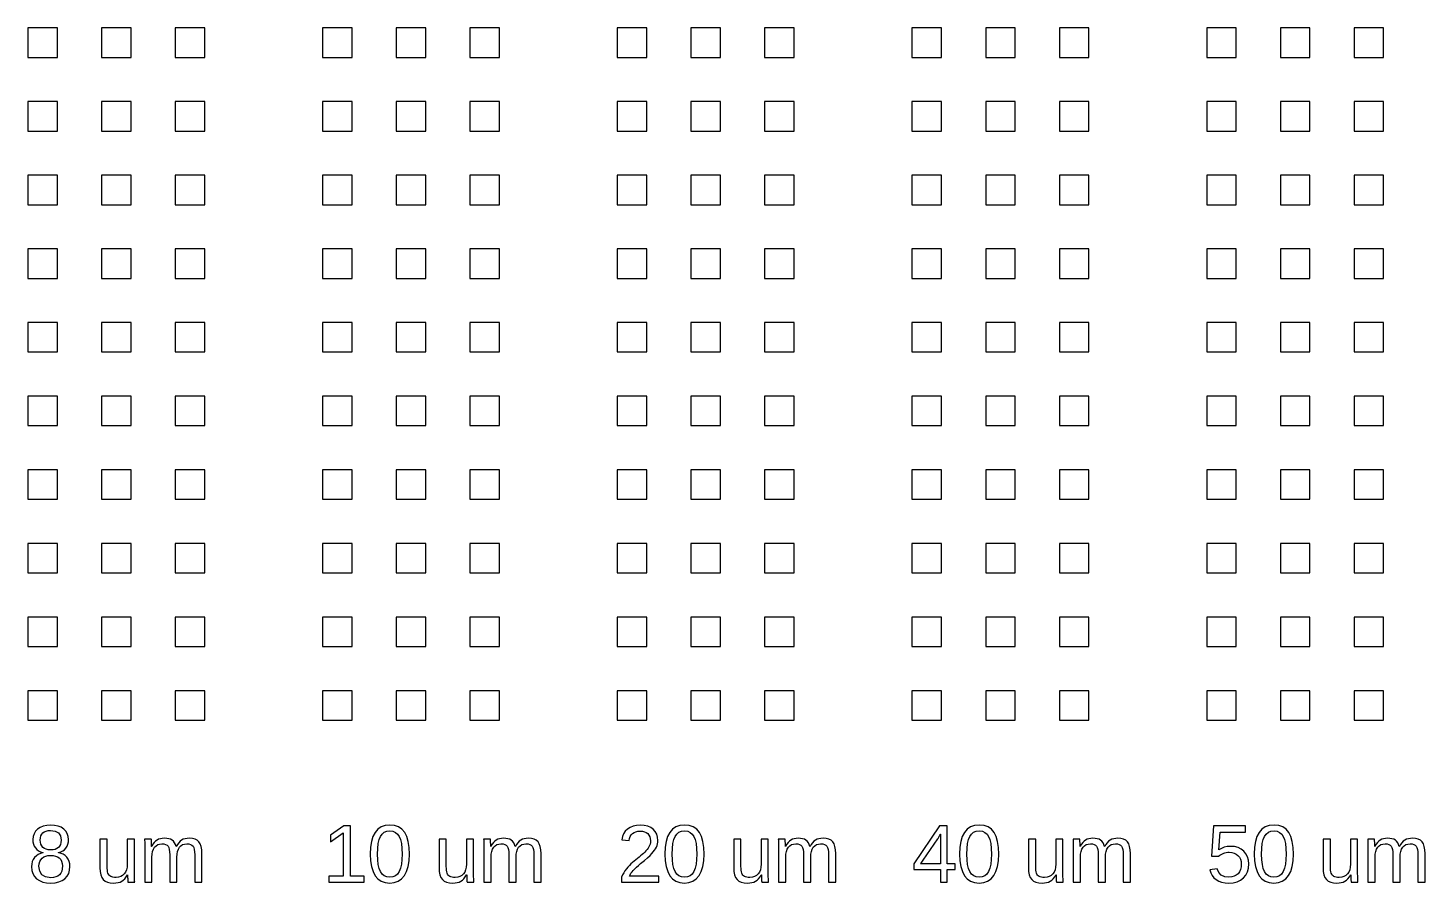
# Model space of a CAD drawing. Extents: x -5117 to 5117, y -2981 to 8396.
# Drawn here: x 2475 to 4732, y -126 to 1256 of the extents above; entities that cross this region are included whole.
import ezdxf

# ---------------------------------------------------------------- set-up
doc = ezdxf.new("R2010")
doc.units = 0
doc.layers.get('0').update_dxf_attribs({"linetype": 'CONTINUOUS'})

msp = doc.modelspace()

# ---------------------------------------------------------------- linework, layer by layer
at = {"color": 7}
for points in [[(2522.951534, 1256.021273), (2475.348675, 1256.021273), (2475.348675, 1208.418414), (2522.951534, 1208.418414)], [(2641.958682, 1256.021273), (2594.355823, 1256.021273), (2594.355823, 1208.418414), (2641.958682, 1208.418414)], [(2760.96583, 1256.021273), (2713.362971, 1256.021273), (2713.362971, 1208.418414), (2760.96583, 1208.418414)], [(2998.980126, 1256.021273), (2951.377266, 1256.021273), (2951.377266, 1208.418414), (2998.980126, 1208.418414)], [(3117.987273, 1256.021273), (3070.384414, 1256.021273), (3070.384414, 1208.418414), (3117.987273, 1208.418414)], [(3236.994421, 1256.021273), (3189.391562, 1256.021273), (3189.391562, 1208.418414), (3236.994421, 1208.418414)], [(3475.008717, 1256.021273), (3427.405858, 1256.021273), (3427.405858, 1208.418414), (3475.008717, 1208.418414)], [(3594.015865, 1256.021273), (3546.413006, 1256.021273), (3546.413006, 1208.418414), (3594.015865, 1208.418414)], [(3713.023013, 1256.021273), (3665.420153, 1256.021273), (3665.420153, 1208.418414), (3713.023013, 1208.418414)], [(3951.037308, 1256.021273), (3903.434449, 1256.021273), (3903.434449, 1208.418414), (3951.037308, 1208.418414)], [(4070.044456, 1256.021273), (4022.441597, 1256.021273), (4022.441597, 1208.418414), (4070.044456, 1208.418414)], [(4189.051604, 1256.021273), (4141.448745, 1256.021273), (4141.448745, 1208.418414), (4189.051604, 1208.418414)], [(4427.0659, 1256.021273), (4379.46304, 1256.021273), (4379.46304, 1208.418414), (4427.0659, 1208.418414)], [(4546.073047, 1256.021273), (4498.470188, 1256.021273), (4498.470188, 1208.418414), (4546.073047, 1208.418414)], [(4665.080195, 1256.021273), (4617.477336, 1256.021273), (4617.477336, 1208.418414), (4665.080195, 1208.418414)], [(2522.951534, 1137.014125), (2475.348675, 1137.014125), (2475.348675, 1089.411266), (2522.951534, 1089.411266)], [(2641.958682, 1137.014125), (2594.355823, 1137.014125), (2594.355823, 1089.411266), (2641.958682, 1089.411266)], [(2760.96583, 1137.014125), (2713.362971, 1137.014125), (2713.362971, 1089.411266), (2760.96583, 1089.411266)], [(2998.980126, 1137.014125), (2951.377266, 1137.014125), (2951.377266, 1089.411266), (2998.980126, 1089.411266)], [(3117.987273, 1137.014125), (3070.384414, 1137.014125), (3070.384414, 1089.411266), (3117.987273, 1089.411266)], [(3236.994421, 1137.014125), (3189.391562, 1137.014125), (3189.391562, 1089.411266), (3236.994421, 1089.411266)], [(3475.008717, 1137.014125), (3427.405858, 1137.014125), (3427.405858, 1089.411266), (3475.008717, 1089.411266)], [(3594.015865, 1137.014125), (3546.413006, 1137.014125), (3546.413006, 1089.411266), (3594.015865, 1089.411266)], [(3713.023013, 1137.014125), (3665.420153, 1137.014125), (3665.420153, 1089.411266), (3713.023013, 1089.411266)], [(3951.037308, 1137.014125), (3903.434449, 1137.014125), (3903.434449, 1089.411266), (3951.037308, 1089.411266)], [(4070.044456, 1137.014125), (4022.441597, 1137.014125), (4022.441597, 1089.411266), (4070.044456, 1089.411266)], [(4189.051604, 1137.014125), (4141.448745, 1137.014125), (4141.448745, 1089.411266), (4189.051604, 1089.411266)], [(4427.0659, 1137.014125), (4379.46304, 1137.014125), (4379.46304, 1089.411266), (4427.0659, 1089.411266)], [(4546.073047, 1137.014125), (4498.470188, 1137.014125), (4498.470188, 1089.411266), (4546.073047, 1089.411266)], [(4665.080195, 1137.014125), (4617.477336, 1137.014125), (4617.477336, 1089.411266), (4665.080195, 1089.411266)], [(2522.951534, 1018.006977), (2475.348675, 1018.006977), (2475.348675, 970.404118), (2522.951534, 970.404118)], [(2641.958682, 1018.006977), (2594.355823, 1018.006977), (2594.355823, 970.404118), (2641.958682, 970.404118)], [(2760.96583, 1018.006977), (2713.362971, 1018.006977), (2713.362971, 970.404118), (2760.96583, 970.404118)], [(2998.980126, 1018.006977), (2951.377266, 1018.006977), (2951.377266, 970.404118), (2998.980126, 970.404118)], [(3117.987273, 1018.006977), (3070.384414, 1018.006977), (3070.384414, 970.404118), (3117.987273, 970.404118)], [(3236.994421, 1018.006977), (3189.391562, 1018.006977), (3189.391562, 970.404118), (3236.994421, 970.404118)], [(3475.008717, 1018.006977), (3427.405858, 1018.006977), (3427.405858, 970.404118), (3475.008717, 970.404118)], [(3594.015865, 1018.006977), (3546.413006, 1018.006977), (3546.413006, 970.404118), (3594.015865, 970.404118)], [(3713.023013, 1018.006977), (3665.420153, 1018.006977), (3665.420153, 970.404118), (3713.023013, 970.404118)], [(3951.037308, 1018.006977), (3903.434449, 1018.006977), (3903.434449, 970.404118), (3951.037308, 970.404118)], [(4070.044456, 1018.006977), (4022.441597, 1018.006977), (4022.441597, 970.404118), (4070.044456, 970.404118)], [(4189.051604, 1018.006977), (4141.448745, 1018.006977), (4141.448745, 970.404118), (4189.051604, 970.404118)], [(4427.0659, 1018.006977), (4379.46304, 1018.006977), (4379.46304, 970.404118), (4427.0659, 970.404118)], [(4546.073047, 1018.006977), (4498.470188, 1018.006977), (4498.470188, 970.404118), (4546.073047, 970.404118)], [(4665.080195, 1018.006977), (4617.477336, 1018.006977), (4617.477336, 970.404118), (4665.080195, 970.404118)], [(2522.951534, 898.999829), (2475.348675, 898.999829), (2475.348675, 851.39697), (2522.951534, 851.39697)], [(2641.958682, 898.999829), (2594.355823, 898.999829), (2594.355823, 851.39697), (2641.958682, 851.39697)], [(2760.96583, 898.999829), (2713.362971, 898.999829), (2713.362971, 851.39697), (2760.96583, 851.39697)], [(2998.980126, 898.999829), (2951.377266, 898.999829), (2951.377266, 851.39697), (2998.980126, 851.39697)], [(3117.987273, 898.999829), (3070.384414, 898.999829), (3070.384414, 851.39697), (3117.987273, 851.39697)], [(3236.994421, 898.999829), (3189.391562, 898.999829), (3189.391562, 851.39697), (3236.994421, 851.39697)], [(3475.008717, 898.999829), (3427.405858, 898.999829), (3427.405858, 851.39697), (3475.008717, 851.39697)], [(3594.015865, 898.999829), (3546.413006, 898.999829), (3546.413006, 851.39697), (3594.015865, 851.39697)], [(3713.023013, 898.999829), (3665.420153, 898.999829), (3665.420153, 851.39697), (3713.023013, 851.39697)], [(3951.037308, 898.999829), (3903.434449, 898.999829), (3903.434449, 851.39697), (3951.037308, 851.39697)], [(4070.044456, 898.999829), (4022.441597, 898.999829), (4022.441597, 851.39697), (4070.044456, 851.39697)], [(4189.051604, 898.999829), (4141.448745, 898.999829), (4141.448745, 851.39697), (4189.051604, 851.39697)], [(4427.0659, 898.999829), (4379.46304, 898.999829), (4379.46304, 851.39697), (4427.0659, 851.39697)], [(4546.073047, 898.999829), (4498.470188, 898.999829), (4498.470188, 851.39697), (4546.073047, 851.39697)], [(4665.080195, 898.999829), (4617.477336, 898.999829), (4617.477336, 851.39697), (4665.080195, 851.39697)], [(2522.951534, 779.992681), (2475.348675, 779.992681), (2475.348675, 732.389822), (2522.951534, 732.389822)], [(2641.958682, 779.992681), (2594.355823, 779.992681), (2594.355823, 732.389822), (2641.958682, 732.389822)], [(2760.96583, 779.992681), (2713.362971, 779.992681), (2713.362971, 732.389822), (2760.96583, 732.389822)], [(2998.980126, 779.992681), (2951.377266, 779.992681), (2951.377266, 732.389822), (2998.980126, 732.389822)], [(3117.987273, 779.992681), (3070.384414, 779.992681), (3070.384414, 732.389822), (3117.987273, 732.389822)], [(3236.994421, 779.992681), (3189.391562, 779.992681), (3189.391562, 732.389822), (3236.994421, 732.389822)], [(3475.008717, 779.992681), (3427.405858, 779.992681), (3427.405858, 732.389822), (3475.008717, 732.389822)], [(3594.015865, 779.992681), (3546.413006, 779.992681), (3546.413006, 732.389822), (3594.015865, 732.389822)], [(3713.023013, 779.992681), (3665.420153, 779.992681), (3665.420153, 732.389822), (3713.023013, 732.389822)], [(3951.037308, 779.992681), (3903.434449, 779.992681), (3903.434449, 732.389822), (3951.037308, 732.389822)], [(4070.044456, 779.992681), (4022.441597, 779.992681), (4022.441597, 732.389822), (4070.044456, 732.389822)], [(4189.051604, 779.992681), (4141.448745, 779.992681), (4141.448745, 732.389822), (4189.051604, 732.389822)], [(4427.0659, 779.992681), (4379.46304, 779.992681), (4379.46304, 732.389822), (4427.0659, 732.389822)], [(4546.073047, 779.992681), (4498.470188, 779.992681), (4498.470188, 732.389822), (4546.073047, 732.389822)], [(4665.080195, 779.992681), (4617.477336, 779.992681), (4617.477336, 732.389822), (4665.080195, 732.389822)], [(2522.951534, 660.985534), (2475.348675, 660.985534), (2475.348675, 613.382674), (2522.951534, 613.382674)], [(2641.958682, 660.985534), (2594.355823, 660.985534), (2594.355823, 613.382674), (2641.958682, 613.382674)], [(2760.96583, 660.985534), (2713.362971, 660.985534), (2713.362971, 613.382674), (2760.96583, 613.382674)], [(2998.980126, 660.985534), (2951.377266, 660.985534), (2951.377266, 613.382674), (2998.980126, 613.382674)], [(3117.987273, 660.985534), (3070.384414, 660.985534), (3070.384414, 613.382674), (3117.987273, 613.382674)], [(3236.994421, 660.985534), (3189.391562, 660.985534), (3189.391562, 613.382674), (3236.994421, 613.382674)], [(3475.008717, 660.985534), (3427.405858, 660.985534), (3427.405858, 613.382674), (3475.008717, 613.382674)], [(3594.015865, 660.985534), (3546.413006, 660.985534), (3546.413006, 613.382674), (3594.015865, 613.382674)], [(3713.023013, 660.985534), (3665.420153, 660.985534), (3665.420153, 613.382674), (3713.023013, 613.382674)], [(3951.037308, 660.985534), (3903.434449, 660.985534), (3903.434449, 613.382674), (3951.037308, 613.382674)], [(4070.044456, 660.985534), (4022.441597, 660.985534), (4022.441597, 613.382674), (4070.044456, 613.382674)], [(4189.051604, 660.985534), (4141.448745, 660.985534), (4141.448745, 613.382674), (4189.051604, 613.382674)], [(4427.0659, 660.985534), (4379.46304, 660.985534), (4379.46304, 613.382674), (4427.0659, 613.382674)], [(4546.073047, 660.985534), (4498.470188, 660.985534), (4498.470188, 613.382674), (4546.073047, 613.382674)], [(4665.080195, 660.985534), (4617.477336, 660.985534), (4617.477336, 613.382674), (4665.080195, 613.382674)], [(2522.951534, 541.978386), (2475.348675, 541.978386), (2475.348675, 494.375527), (2522.951534, 494.375527)], [(2641.958682, 541.978386), (2594.355823, 541.978386), (2594.355823, 494.375527), (2641.958682, 494.375527)], [(2760.96583, 541.978386), (2713.362971, 541.978386), (2713.362971, 494.375527), (2760.96583, 494.375527)], [(2998.980126, 541.978386), (2951.377266, 541.978386), (2951.377266, 494.375527), (2998.980126, 494.375527)], [(3117.987273, 541.978386), (3070.384414, 541.978386), (3070.384414, 494.375527), (3117.987273, 494.375527)], [(3236.994421, 541.978386), (3189.391562, 541.978386), (3189.391562, 494.375527), (3236.994421, 494.375527)], [(3475.008717, 541.978386), (3427.405858, 541.978386), (3427.405858, 494.375527), (3475.008717, 494.375527)], [(3594.015865, 541.978386), (3546.413006, 541.978386), (3546.413006, 494.375527), (3594.015865, 494.375527)], [(3713.023013, 541.978386), (3665.420153, 541.978386), (3665.420153, 494.375527), (3713.023013, 494.375527)], [(3951.037308, 541.978386), (3903.434449, 541.978386), (3903.434449, 494.375527), (3951.037308, 494.375527)], [(4070.044456, 541.978386), (4022.441597, 541.978386), (4022.441597, 494.375527), (4070.044456, 494.375527)], [(4189.051604, 541.978386), (4141.448745, 541.978386), (4141.448745, 494.375527), (4189.051604, 494.375527)], [(4427.0659, 541.978386), (4379.46304, 541.978386), (4379.46304, 494.375527), (4427.0659, 494.375527)], [(4546.073047, 541.978386), (4498.470188, 541.978386), (4498.470188, 494.375527), (4546.073047, 494.375527)], [(4665.080195, 541.978386), (4617.477336, 541.978386), (4617.477336, 494.375527), (4665.080195, 494.375527)], [(2522.951534, 422.971238), (2475.348675, 422.971238), (2475.348675, 375.368379), (2522.951534, 375.368379)], [(2641.958682, 422.971238), (2594.355823, 422.971238), (2594.355823, 375.368379), (2641.958682, 375.368379)], [(2760.96583, 422.971238), (2713.362971, 422.971238), (2713.362971, 375.368379), (2760.96583, 375.368379)], [(2998.980126, 422.971238), (2951.377266, 422.971238), (2951.377266, 375.368379), (2998.980126, 375.368379)], [(3117.987273, 422.971238), (3070.384414, 422.971238), (3070.384414, 375.368379), (3117.987273, 375.368379)], [(3236.994421, 422.971238), (3189.391562, 422.971238), (3189.391562, 375.368379), (3236.994421, 375.368379)], [(3475.008717, 422.971238), (3427.405858, 422.971238), (3427.405858, 375.368379), (3475.008717, 375.368379)], [(3594.015865, 422.971238), (3546.413006, 422.971238), (3546.413006, 375.368379), (3594.015865, 375.368379)], [(3713.023013, 422.971238), (3665.420153, 422.971238), (3665.420153, 375.368379), (3713.023013, 375.368379)], [(3951.037308, 422.971238), (3903.434449, 422.971238), (3903.434449, 375.368379), (3951.037308, 375.368379)], [(4070.044456, 422.971238), (4022.441597, 422.971238), (4022.441597, 375.368379), (4070.044456, 375.368379)], [(4189.051604, 422.971238), (4141.448745, 422.971238), (4141.448745, 375.368379), (4189.051604, 375.368379)], [(4427.0659, 422.971238), (4379.46304, 422.971238), (4379.46304, 375.368379), (4427.0659, 375.368379)], [(4546.073047, 422.971238), (4498.470188, 422.971238), (4498.470188, 375.368379), (4546.073047, 375.368379)], [(4665.080195, 422.971238), (4617.477336, 422.971238), (4617.477336, 375.368379), (4665.080195, 375.368379)], [(2522.951534, 303.96409), (2475.348675, 303.96409), (2475.348675, 256.361231), (2522.951534, 256.361231)], [(2641.958682, 303.96409), (2594.355823, 303.96409), (2594.355823, 256.361231), (2641.958682, 256.361231)], [(2760.96583, 303.96409), (2713.362971, 303.96409), (2713.362971, 256.361231), (2760.96583, 256.361231)], [(2998.980126, 303.96409), (2951.377266, 303.96409), (2951.377266, 256.361231), (2998.980126, 256.361231)], [(3117.987273, 303.96409), (3070.384414, 303.96409), (3070.384414, 256.361231), (3117.987273, 256.361231)], [(3236.994421, 303.96409), (3189.391562, 303.96409), (3189.391562, 256.361231), (3236.994421, 256.361231)], [(3475.008717, 303.96409), (3427.405858, 303.96409), (3427.405858, 256.361231), (3475.008717, 256.361231)], [(3594.015865, 303.96409), (3546.413006, 303.96409), (3546.413006, 256.361231), (3594.015865, 256.361231)], [(3713.023013, 303.96409), (3665.420153, 303.96409), (3665.420153, 256.361231), (3713.023013, 256.361231)], [(3951.037308, 303.96409), (3903.434449, 303.96409), (3903.434449, 256.361231), (3951.037308, 256.361231)], [(4070.044456, 303.96409), (4022.441597, 303.96409), (4022.441597, 256.361231), (4070.044456, 256.361231)], [(4189.051604, 303.96409), (4141.448745, 303.96409), (4141.448745, 256.361231), (4189.051604, 256.361231)], [(4427.0659, 303.96409), (4379.46304, 303.96409), (4379.46304, 256.361231), (4427.0659, 256.361231)], [(4546.073047, 303.96409), (4498.470188, 303.96409), (4498.470188, 256.361231), (4546.073047, 256.361231)], [(4665.080195, 303.96409), (4617.477336, 303.96409), (4617.477336, 256.361231), (4665.080195, 256.361231)], [(2522.951534, 184.956942), (2475.348675, 184.956942), (2475.348675, 137.354083), (2522.951534, 137.354083)], [(2641.958682, 184.956942), (2594.355823, 184.956942), (2594.355823, 137.354083), (2641.958682, 137.354083)], [(2760.96583, 184.956942), (2713.362971, 184.956942), (2713.362971, 137.354083), (2760.96583, 137.354083)], [(2998.980126, 184.956942), (2951.377266, 184.956942), (2951.377266, 137.354083), (2998.980126, 137.354083)], [(3117.987273, 184.956942), (3070.384414, 184.956942), (3070.384414, 137.354083), (3117.987273, 137.354083)], [(3236.994421, 184.956942), (3189.391562, 184.956942), (3189.391562, 137.354083), (3236.994421, 137.354083)], [(3475.008717, 184.956942), (3427.405858, 184.956942), (3427.405858, 137.354083), (3475.008717, 137.354083)], [(3594.015865, 184.956942), (3546.413006, 184.956942), (3546.413006, 137.354083), (3594.015865, 137.354083)], [(3713.023013, 184.956942), (3665.420153, 184.956942), (3665.420153, 137.354083), (3713.023013, 137.354083)], [(3951.037308, 184.956942), (3903.434449, 184.956942), (3903.434449, 137.354083), (3951.037308, 137.354083)], [(4070.044456, 184.956942), (4022.441597, 184.956942), (4022.441597, 137.354083), (4070.044456, 137.354083)], [(4189.051604, 184.956942), (4141.448745, 184.956942), (4141.448745, 137.354083), (4189.051604, 137.354083)], [(4427.0659, 184.956942), (4379.46304, 184.956942), (4379.46304, 137.354083), (4427.0659, 137.354083)], [(4546.073047, 184.956942), (4498.470188, 184.956942), (4498.470188, 137.354083), (4546.073047, 137.354083)], [(4665.080195, 184.956942), (4617.477336, 184.956942), (4617.477336, 137.354083), (4665.080195, 137.354083)], [(2519.21471, -125.318494), (2525.37928, -123.985614), (2530.7108, -121.795882), (2535.137866, -118.725498), (2538.636676, -114.845865), (2541.135826, -110.299792), (2542.635316, -105.039676), (2543.135146, -99.089318), (2542.849529, -94.781259), (2541.945075, -90.854024), (2540.421783, -87.307611), (2538.303456, -84.14202), (2535.637696, -81.428657), (2532.495907, -79.31033), (2528.854289, -77.739436), (2524.736641, -76.739776), (2524.736641, -76.47796), (2528.283054, -75.4783), (2531.448645, -73.931207), (2534.20961, -71.836681), (2536.565952, -69.194723), (2538.446265, -66.171941), (2539.802946, -62.887344), (2540.612195, -59.340931), (2540.874011, -55.556504), (2540.397982, -50.462998), (2538.946095, -45.893123), (2536.518349, -41.894483), (2533.114745, -38.467077), (2528.854289, -35.68231), (2523.903591, -33.706791), (2518.262653, -32.51672), (2511.883869, -32.135897), (2505.671696, -32.540521), (2500.125963, -33.754394), (2495.222869, -35.753714), (2491.010016, -38.586084), (2487.606411, -42.061093), (2485.178665, -46.035932), (2483.702977, -50.486799), (2483.226948, -55.437496), (2483.488764, -59.221924), (2484.298013, -62.744535), (2485.630893, -66.029133), (2487.511206, -69.051914), (2489.867547, -71.717674), (2492.604711, -73.859803), (2495.722699, -75.502101), (2499.24531, -76.620769), (2499.24531, -76.882584), (2495.437082, -77.81084), (2492.009676, -79.357933), (2488.91549, -81.500062), (2486.202127, -84.237226), (2483.964793, -87.450419), (2482.370097, -91.020634), (2481.41804, -94.947869), (2481.08482, -99.208325), (2481.608451, -105.206286), (2483.155544, -110.490203), (2485.726098, -115.036276), (2489.320114, -118.844505), (2493.842386, -121.867286), (2499.150105, -124.033216), (2505.243271, -125.318494), (2512.145685, -125.746919)], [(2508.218449, -71.97949), (2504.862448, -71.194043), (2501.958673, -69.908766), (2499.530927, -68.123658), (2497.603012, -65.838721), (2496.222529, -63.101557), (2495.389479, -59.888364), (2495.103862, -56.222944), (2495.365677, -52.605126), (2496.174926, -49.487139), (2497.531607, -46.821379), (2499.41192, -44.655449), (2501.792063, -42.965547), (2504.672036, -41.751674), (2508.028038, -41.01383), (2511.883869, -40.775816), (2519.286114, -41.751674), (2524.593833, -44.631647), (2527.759423, -49.463338), (2528.806686, -56.222944), (2528.54487, -60.150179), (2527.735622, -63.506181), (2526.402741, -66.267147), (2524.522429, -68.456878), (2522.118484, -70.099177), (2519.238511, -71.289248), (2515.88251, -71.97949), (2512.026678, -72.217504)], [(3018.473496, -114.584049), (2996.314365, -114.584049), (2996.314365, -33.492578), (2985.603722, -33.492578), (2964.08723, -48.273266), (2964.08723, -59.245725), (2984.627863, -44.584044), (2984.627863, -114.584049), (2961.445271, -114.584049), (2961.445271, -124.461642), (3018.473496, -124.461642)], [(3067.171221, -125.009075), (3073.573806, -122.747939), (3079.024333, -118.987313), (3083.522803, -113.750999), (3087.045415, -107.062797), (3089.568366, -99.041715), (3091.067857, -89.663952), (3091.567687, -78.929507), (3091.091658, -68.052254), (3089.663572, -58.603087), (3087.259628, -50.558203), (3083.927428, -43.941406), (3079.571766, -38.776496), (3074.168842, -35.087274), (3067.694853, -32.873741), (3060.197402, -32.135897), (3052.485739, -32.84994), (3045.892743, -35.039671), (3040.394613, -38.705091), (3036.01515, -43.822399), (3032.659148, -50.391593), (3030.279005, -58.436476), (3028.827118, -67.957048), (3028.35109, -78.929507), (3028.85092, -89.711555), (3030.326608, -99.11312), (3032.801957, -107.158003), (3036.229363, -113.798602), (3040.656429, -119.034916), (3046.059353, -122.771741), (3052.438136, -125.009075), (3059.792778, -125.746919)], [(3055.127698, -115.702716), (3051.010051, -114.012815), (3047.582645, -111.204246), (3044.84548, -107.27701), (3042.774756, -102.159703), (3041.299067, -95.709515), (3040.418414, -87.974051), (3040.108996, -78.929507), (3040.394613, -69.670751), (3041.275266, -61.792478), (3042.750954, -55.342291), (3044.797877, -50.272586), (3047.51124, -46.464357), (3050.986249, -43.727193), (3055.199102, -42.108696), (3060.197402, -41.561263), (3065.052894, -42.108696), (3069.170541, -43.774796), (3072.550344, -46.535762), (3075.192303, -50.391593), (3077.191623, -55.508901), (3078.619709, -61.959088), (3079.47656, -69.765957), (3079.762177, -78.929507), (3079.452759, -87.807441), (3078.572106, -95.471501), (3077.072616, -101.897887), (3074.97809, -107.086599), (3072.240926, -111.10904), (3068.837321, -113.965212), (3064.719674, -115.678915), (3059.935587, -116.250149)], [(3494.287875, -114.584049), (3446.851626, -114.584049), (3447.970293, -112.299112), (3449.398379, -109.966572), (3451.135883, -107.61023), (3453.159005, -105.182484), (3455.562949, -102.683334), (3458.323915, -100.017574), (3461.465703, -97.209005), (3464.988315, -94.233827), (3471.176687, -89.116519), (3476.293994, -84.713255), (3480.316436, -81.000232), (3483.267813, -78.025053), (3485.505147, -75.430697), (3487.456865, -72.81254), (3489.099163, -70.194383), (3490.455845, -67.576225), (3491.526909, -64.958068), (3492.264753, -62.339911), (3492.71698, -59.697952), (3492.88359, -57.055994), (3492.407562, -51.415055), (3491.027079, -46.464357), (3488.71834, -42.203902), (3485.481346, -38.609886), (3481.3875, -35.777516), (3476.508207, -33.754394), (3470.819665, -32.540521), (3464.345676, -32.135897), (3458.371518, -32.540521), (3452.944792, -33.754394), (3448.113101, -35.753714), (3443.828844, -38.586084), (3440.25863, -42.084894), (3437.545267, -46.154939), (3435.641152, -50.772416), (3434.570088, -55.961128), (3446.447001, -57.055994), (3447.113441, -53.604786), (3448.279711, -50.582005), (3449.945812, -47.940046), (3452.111742, -45.726513), (3454.682296, -43.965207), (3457.562269, -42.703732), (3460.799263, -41.942086), (3464.345676, -41.68027), (3468.034898, -41.942086), (3471.295694, -42.727533), (3474.128064, -44.01281), (3476.532008, -45.821719), (3478.459924, -48.082855), (3479.840407, -50.796218), (3480.649656, -53.914205), (3480.935273, -57.436816), (3480.768663, -60.150179), (3480.292634, -62.696932), (3479.507187, -65.124678), (3478.38852, -67.385814), (3477.008037, -69.551744), (3475.437143, -71.670071), (3473.675837, -73.740796), (3471.700318, -75.787719), (3469.581991, -77.787039), (3467.320855, -79.786359), (3464.940712, -81.785679), (3462.441562, -83.784999), (3459.871008, -85.831922), (3457.276652, -87.950249), (3454.682296, -90.163782), (3452.064139, -92.472521), (3449.493584, -94.876465), (3446.970633, -97.423218), (3444.495284, -100.11278), (3442.09134, -102.921348), (3439.806403, -105.920328), (3437.711877, -109.157323), (3435.783961, -112.584729), (3434.046457, -116.250149), (3434.046457, -124.461642), (3494.287875, -124.461642)], [(3543.199813, -125.009075), (3549.602397, -122.747939), (3555.052925, -118.987313), (3559.551395, -113.750999), (3563.074006, -107.062797), (3565.596958, -99.041715), (3567.096448, -89.663952), (3567.596278, -78.929507), (3567.120249, -68.052254), (3565.692164, -58.603087), (3563.288219, -50.558203), (3559.956019, -43.941406), (3555.600357, -38.776496), (3550.197433, -35.087274), (3543.723444, -32.873741), (3536.225994, -32.135897), (3528.514331, -32.84994), (3521.921335, -35.039671), (3516.423204, -38.705091), (3512.043741, -43.822399), (3508.68774, -50.391593), (3506.307597, -58.436476), (3504.85571, -67.957048), (3504.379681, -78.929507), (3504.879511, -89.711555), (3506.3552, -99.11312), (3508.830548, -107.158003), (3512.257954, -113.798602), (3516.68502, -119.034916), (3522.087945, -122.771741), (3528.466728, -125.009075), (3535.821369, -125.746919)], [(3531.156289, -115.702716), (3527.038642, -114.012815), (3523.611236, -111.204246), (3520.874072, -107.27701), (3518.803347, -102.159703), (3517.327659, -95.709515), (3516.447006, -87.974051), (3516.137587, -78.929507), (3516.423204, -69.670751), (3517.303857, -61.792478), (3518.779546, -55.342291), (3520.826469, -50.272586), (3523.539832, -46.464357), (3527.01484, -43.727193), (3531.227694, -42.108696), (3536.225994, -41.561263), (3541.081485, -42.108696), (3545.199133, -43.774796), (3548.578936, -46.535762), (3551.220894, -50.391593), (3553.220214, -55.508901), (3554.6483, -61.959088), (3555.505152, -69.765957), (3555.790769, -78.929507), (3555.48135, -87.807441), (3554.600697, -95.471501), (3553.101207, -101.897887), (3551.006681, -107.086599), (3548.269517, -111.10904), (3544.865913, -113.965212), (3540.748265, -115.678915), (3535.964178, -116.250149)], [(3960.319866, -103.873406), (3973.101233, -103.873406), (3973.101233, -94.686054), (3960.319866, -94.686054), (3960.319866, -33.492578), (3948.109732, -33.492578), (3906.481032, -94.828862), (3906.481032, -103.873406), (3949.347407, -103.873406), (3949.347407, -124.461642), (3960.319866, -124.461642)], [(4019.228404, -125.009075), (4025.630988, -122.747939), (4031.081516, -118.987313), (4035.579986, -113.750999), (4039.102598, -107.062797), (4041.625549, -99.041715), (4043.125039, -89.663952), (4043.624869, -78.929507), (4043.148841, -68.052254), (4041.720755, -58.603087), (4039.31681, -50.558203), (4035.98461, -43.941406), (4031.628949, -38.776496), (4026.226024, -35.087274), (4019.752035, -32.873741), (4012.254585, -32.135897), (4004.542922, -32.84994), (3997.949926, -35.039671), (3992.451796, -38.705091), (3988.072333, -43.822399), (3984.716331, -50.391593), (3982.336188, -58.436476), (3980.884301, -67.957048), (3980.408272, -78.929507), (3980.908102, -89.711555), (3982.383791, -99.11312), (3984.85914, -107.158003), (3988.286546, -113.798602), (3992.713611, -119.034916), (3998.116536, -122.771741), (4004.495319, -125.009075), (4011.849961, -125.746919)], [(4007.184881, -115.702716), (4003.067233, -114.012815), (3999.639827, -111.204246), (3996.902663, -107.27701), (3994.831939, -102.159703), (3993.35625, -95.709515), (3992.475597, -87.974051), (3992.166179, -78.929507), (3992.451796, -69.670751), (3993.332449, -61.792478), (3994.808137, -55.342291), (3996.85506, -50.272586), (3999.568423, -46.464357), (4003.043432, -43.727193), (4007.256285, -42.108696), (4012.254585, -41.561263), (4017.110077, -42.108696), (4021.227724, -43.774796), (4024.607527, -46.535762), (4027.249486, -50.391593), (4029.248806, -55.508901), (4030.676892, -61.959088), (4031.533743, -69.765957), (4031.81936, -78.929507), (4031.509942, -87.807441), (4030.629289, -95.471501), (4029.129799, -101.897887), (4027.035273, -107.086599), (4024.298108, -111.10904), (4020.894504, -113.965212), (4016.776857, -115.678915), (4011.992769, -116.250149)], [(4422.353217, -125.247089), (4428.684397, -123.676195), (4434.206328, -121.105641), (4438.89521, -117.487823), (4442.632035, -112.965552), (4445.321596, -107.681634), (4446.916292, -101.636071), (4447.463725, -94.828862), (4446.963895, -88.807101), (4445.464405, -83.356573), (4442.965255, -78.524883), (4439.490246, -74.288229), (4435.158386, -70.837021), (4430.136284, -68.385474), (4424.447742, -66.909785), (4418.068959, -66.409955), (4412.689836, -66.766977), (4407.76294, -67.861843), (4403.288271, -69.694553), (4399.289631, -72.217504), (4401.027136, -43.370172), (4442.156006, -43.370172), (4442.156006, -33.492578), (4390.435499, -33.492578), (4387.412718, -82.428317), (4398.766, -82.428317), (4400.812923, -80.786019), (4402.836044, -79.381735), (4404.859166, -78.263067), (4406.906089, -77.382414), (4408.976813, -76.739776), (4411.142743, -76.287549), (4413.380078, -76.001932), (4415.688816, -75.906726), (4419.973074, -76.239946), (4423.805104, -77.239606), (4427.161105, -78.881904), (4430.041078, -81.190643), (4432.373618, -84.046815), (4434.039718, -87.307611), (4435.039378, -90.996832), (4435.372599, -95.090678), (4435.039378, -99.755758), (4434.06352, -103.897207), (4432.39742, -107.515024), (4430.088681, -110.60921), (4427.184907, -113.084559), (4423.781302, -114.845865), (4419.854066, -115.916929), (4415.427001, -116.250149), (4408.524586, -115.417099), (4403.074059, -112.894147), (4399.075418, -108.681294), (4396.504864, -102.754738), (4384.746958, -104.11142), (4386.151242, -109.085919), (4388.269569, -113.393977), (4391.078138, -117.107), (4394.648353, -120.201186), (4398.861206, -122.628932), (4403.669094, -124.366436), (4409.119622, -125.413699), (4415.165185, -125.746919)], [(4495.256995, -125.009075), (4501.65958, -122.747939), (4507.110107, -118.987313), (4511.608577, -113.750999), (4515.131189, -107.062797), (4517.654141, -99.041715), (4519.153631, -89.663952), (4519.653461, -78.929507), (4519.177432, -68.052254), (4517.749346, -58.603087), (4515.345402, -50.558203), (4512.013202, -43.941406), (4507.65754, -38.776496), (4502.254616, -35.087274), (4495.780627, -32.873741), (4488.283176, -32.135897), (4480.571513, -32.84994), (4473.978517, -35.039671), (4468.480387, -38.705091), (4464.100924, -43.822399), (4460.744922, -50.391593), (4458.364779, -58.436476), (4456.912892, -67.957048), (4456.436864, -78.929507), (4456.936694, -89.711555), (4458.412382, -99.11312), (4460.887731, -107.158003), (4464.315137, -113.798602), (4468.742203, -119.034916), (4474.145127, -122.771741), (4480.52391, -125.009075), (4487.878552, -125.746919)], [(4483.213472, -115.702716), (4479.095825, -114.012815), (4475.668419, -111.204246), (4472.931254, -107.27701), (4470.86053, -102.159703), (4469.384841, -95.709515), (4468.504188, -87.974051), (4468.19477, -78.929507), (4468.480387, -69.670751), (4469.36104, -61.792478), (4470.836729, -55.342291), (4472.883651, -50.272586), (4475.597014, -46.464357), (4479.072023, -43.727193), (4483.284876, -42.108696), (4488.283176, -41.561263), (4493.138668, -42.108696), (4497.256315, -43.774796), (4500.636118, -46.535762), (4503.278077, -50.391593), (4505.277397, -55.508901), (4506.705483, -61.959088), (4507.562334, -69.765957), (4507.847952, -78.929507), (4507.538533, -87.807441), (4506.65788, -95.471501), (4505.15839, -101.897887), (4503.063864, -107.086599), (4500.3267, -111.10904), (4496.923095, -113.965212), (4492.805448, -115.678915), (4488.021361, -116.250149)], [(2617.514614, -125.556508), (2620.94202, -125.009075), (2624.060007, -124.057018), (2626.844774, -122.747939), (2629.415329, -120.986633), (2631.795472, -118.701696), (2634.032806, -115.869326), (2636.127332, -112.513324), (2636.317743, -112.513324), (2636.365346, -114.869666), (2636.43675, -116.797582), (2636.484353, -118.344675), (2636.531956, -119.463342), (2636.579559, -120.343995), (2636.627162, -121.200846), (2636.674765, -121.986293), (2636.698566, -122.724138), (2636.722368, -123.366776), (2636.76997, -123.866606), (2636.793772, -124.223628), (2636.817573, -124.461642), (2647.813834, -124.461642), (2647.623422, -122.509925), (2647.504415, -119.368136), (2647.433011, -115.060077), (2647.409209, -109.538146), (2647.409209, -54.604446), (2635.794112, -54.604446), (2635.794112, -95.090678), (2635.484693, -99.898567), (2634.580239, -104.159023), (2633.080749, -107.872046), (2630.962422, -111.037636), (2628.320463, -113.536786), (2625.226277, -115.345695), (2621.679864, -116.416759), (2617.705025, -116.77378), (2615.015464, -116.678575), (2612.659122, -116.369156), (2610.659802, -115.845525), (2608.993702, -115.10768), (2607.613219, -114.131822), (2606.423148, -112.894147), (2605.447289, -111.370856), (2604.661842, -109.60955), (2604.090608, -107.515024), (2603.662182, -105.015874), (2603.400366, -102.159703), (2603.30516, -98.898907), (2603.30516, -54.604446), (2591.618658, -54.604446), (2591.618658, -101.160043), (2591.951878, -107.27701), (2592.951539, -112.465722), (2594.617639, -116.726178), (2596.950179, -120.034576), (2599.996762, -122.533726), (2603.828792, -124.318834), (2608.422468, -125.389898), (2613.777789, -125.746919)], [(2675.590102, -83.97541), (2675.851918, -79.096117), (2676.661166, -74.81186), (2678.017848, -71.098837), (2679.921962, -67.957048), (2682.278304, -65.4817), (2685.015468, -63.696592), (2688.133455, -62.625528), (2691.656067, -62.292308), (2695.012069, -62.530322), (2697.773034, -63.244365), (2700.010369, -64.458238), (2701.676469, -66.14814), (2702.890342, -68.48068), (2703.747193, -71.598667), (2704.270825, -75.502101), (2704.437435, -80.167182), (2704.437435, -124.461642), (2715.933525, -124.461642), (2715.933525, -83.97541), (2716.195341, -79.072316), (2717.004589, -74.764257), (2718.313668, -71.051234), (2720.17018, -67.933247), (2722.50272, -65.457898), (2725.239884, -63.696592), (2728.429276, -62.625528), (2732.023291, -62.292308), (2735.355492, -62.530322), (2738.140259, -63.244365), (2740.353792, -64.458238), (2742.019892, -66.14814), (2743.233765, -68.48068), (2744.114418, -71.598667), (2744.638049, -75.502101), (2744.804659, -80.167182), (2744.804659, -124.461642), (2756.30075, -124.461642), (2756.30075, -77.906046), (2755.991331, -71.81288), (2755.086877, -66.64797), (2753.587387, -62.387514), (2751.492861, -59.055314), (2748.708094, -56.532362), (2745.233085, -54.747255), (2741.020232, -53.676191), (2736.093336, -53.295368), (2732.570724, -53.509581), (2729.33373, -54.080815), (2726.358551, -55.056673), (2723.645188, -56.413355), (2721.193641, -58.198462), (2718.908704, -60.483399), (2716.814178, -63.268167), (2714.910064, -66.552764), (2714.719652, -66.552764), (2713.624786, -63.31577), (2712.196701, -60.578605), (2710.411593, -58.293668), (2708.293266, -56.460958), (2705.770315, -55.080475), (2702.842739, -54.104616), (2699.486737, -53.509581), (2695.726111, -53.295368), (2692.37011, -53.485779), (2689.299725, -54.033212), (2686.467355, -54.937666), (2683.920602, -56.222944), (2681.564261, -57.936646), (2679.350728, -60.245385), (2677.256202, -63.101557), (2675.328286, -66.552764), (2675.137875, -66.552764), (2675.066471, -64.196422), (2675.018868, -62.268507), (2674.947463, -60.721414), (2674.899861, -59.602747), (2674.852258, -58.698292), (2674.828456, -57.865242), (2674.780853, -57.079795), (2674.757052, -56.341951), (2674.709449, -55.699312), (2674.685648, -55.199482), (2674.638045, -54.818659), (2674.614243, -54.604446), (2663.641784, -54.604446), (2663.808394, -56.556164), (2663.927401, -59.674151), (2663.998806, -64.006011), (2664.022607, -69.504141), (2664.022607, -124.461642), (2675.590102, -124.461642)], [(3165.37592, -125.556508), (3168.803325, -125.009075), (3171.897511, -124.057018), (3174.70608, -122.747939), (3177.252833, -120.986633), (3179.632976, -118.701696), (3181.894112, -115.869326), (3183.964836, -112.513324), (3184.155248, -112.513324), (3184.226652, -114.869666), (3184.274255, -116.797582), (3184.321858, -118.344675), (3184.393262, -119.463342), (3184.417063, -120.343995), (3184.464666, -121.200846), (3184.512269, -121.986293), (3184.53607, -122.724138), (3184.583673, -123.366776), (3184.607475, -123.866606), (3184.631276, -124.223628), (3184.678879, -124.461642), (3195.651338, -124.461642), (3195.484728, -122.509925), (3195.365721, -119.368136), (3195.294317, -115.060077), (3195.270515, -109.538146), (3195.270515, -54.604446), (3183.631616, -54.604446), (3183.631616, -95.090678), (3183.345999, -99.898567), (3182.417743, -104.159023), (3180.918253, -107.872046), (3178.799926, -111.037636), (3176.157967, -113.536786), (3173.063781, -115.345695), (3169.54117, -116.416759), (3165.566331, -116.77378), (3162.852968, -116.678575), (3160.496627, -116.369156), (3158.497306, -115.845525), (3156.855008, -115.10768), (3155.450724, -114.131822), (3154.284453, -112.894147), (3153.284793, -111.370856), (3152.523148, -109.60955), (3151.928112, -107.515024), (3151.499686, -105.015874), (3151.23787, -102.159703), (3151.166466, -98.898907), (3151.166466, -54.604446), (3139.479964, -54.604446), (3139.479964, -101.160043), (3139.813184, -107.27701), (3140.812844, -112.465722), (3142.478944, -116.726178), (3144.811484, -120.034576), (3147.858067, -122.533726), (3151.666296, -124.318834), (3156.259972, -125.389898), (3161.615294, -125.746919)], [(3223.427606, -83.97541), (3223.689422, -79.096117), (3224.522472, -74.81186), (3225.855352, -71.098837), (3227.759467, -67.957048), (3230.115808, -65.4817), (3232.852972, -63.696592), (3235.994761, -62.625528), (3239.517373, -62.292308), (3242.849573, -62.530322), (3245.63434, -63.244365), (3247.847873, -64.458238), (3249.513973, -66.14814), (3250.727846, -68.48068), (3251.608499, -71.598667), (3252.108329, -75.502101), (3252.29874, -80.167182), (3252.29874, -124.461642), (3263.794831, -124.461642), (3263.794831, -83.97541), (3264.056647, -79.072316), (3264.842094, -74.764257), (3266.174974, -71.051234), (3268.007684, -67.933247), (3270.340224, -65.457898), (3273.10119, -63.696592), (3276.26678, -62.625528), (3279.860796, -62.292308), (3283.192996, -62.530322), (3285.977763, -63.244365), (3288.215098, -64.458238), (3289.881198, -66.14814), (3291.095071, -68.48068), (3291.951922, -71.598667), (3292.475554, -75.502101), (3292.642164, -80.167182), (3292.642164, -124.461642), (3304.138254, -124.461642), (3304.138254, -77.906046), (3303.852637, -71.81288), (3302.948183, -66.64797), (3301.424891, -62.387514), (3299.330365, -59.055314), (3296.569399, -56.532362), (3293.070589, -54.747255), (3288.857736, -53.676191), (3283.93084, -53.295368), (3280.408229, -53.509581), (3277.171234, -54.080815), (3274.196056, -55.056673), (3271.506494, -56.413355), (3269.031145, -58.198462), (3266.746208, -60.483399), (3264.651682, -63.268167), (3262.747568, -66.552764), (3262.557157, -66.552764), (3261.486092, -63.31577), (3260.058006, -60.578605), (3258.272899, -58.293668), (3256.130771, -56.460958), (3253.607819, -55.080475), (3250.680243, -54.104616), (3247.348043, -53.509581), (3243.587417, -53.295368), (3240.231416, -53.485779), (3237.13723, -54.033212), (3234.30486, -54.937666), (3231.758107, -56.222944), (3229.401765, -57.936646), (3227.188232, -60.245385), (3225.117508, -63.101557), (3223.165791, -66.552764), (3222.975379, -66.552764), (3222.927776, -64.196422), (3222.856372, -62.268507), (3222.808769, -60.721414), (3222.761166, -59.602747), (3222.713563, -58.698292), (3222.665961, -57.865242), (3222.618358, -57.079795), (3222.594556, -56.341951), (3222.546953, -55.699312), (3222.523152, -55.199482), (3222.499351, -54.818659), (3222.451748, -54.604446), (3211.479289, -54.604446), (3211.645899, -56.556164), (3211.764906, -59.674151), (3211.860112, -64.006011), (3211.883913, -69.504141), (3211.883913, -124.461642), (3223.427606, -124.461642)], [(3641.404511, -125.556508), (3644.831917, -125.009075), (3647.926103, -124.057018), (3650.734671, -122.747939), (3653.281424, -120.986633), (3655.661567, -118.701696), (3657.922703, -115.869326), (3659.993427, -112.513324), (3660.183839, -112.513324), (3660.255243, -114.869666), (3660.302846, -116.797582), (3660.350449, -118.344675), (3660.421853, -119.463342), (3660.445655, -120.343995), (3660.493257, -121.200846), (3660.54086, -121.986293), (3660.564662, -122.724138), (3660.612265, -123.366776), (3660.636066, -123.866606), (3660.659868, -124.223628), (3660.70747, -124.461642), (3671.679929, -124.461642), (3671.513319, -122.509925), (3671.394312, -119.368136), (3671.322908, -115.060077), (3671.299107, -109.538146), (3671.299107, -54.604446), (3659.660207, -54.604446), (3659.660207, -95.090678), (3659.37459, -99.898567), (3658.446335, -104.159023), (3656.946844, -107.872046), (3654.828517, -111.037636), (3652.186559, -113.536786), (3649.092373, -115.345695), (3645.569761, -116.416759), (3641.594922, -116.77378), (3638.881559, -116.678575), (3636.525218, -116.369156), (3634.525898, -115.845525), (3632.883599, -115.10768), (3631.479315, -114.131822), (3630.313045, -112.894147), (3629.313385, -111.370856), (3628.551739, -109.60955), (3627.956703, -107.515024), (3627.528278, -105.015874), (3627.266462, -102.159703), (3627.195058, -98.898907), (3627.195058, -54.604446), (3615.508556, -54.604446), (3615.508556, -101.160043), (3615.841776, -107.27701), (3616.841436, -112.465722), (3618.507536, -116.726178), (3620.840076, -120.034576), (3623.886659, -122.533726), (3627.694888, -124.318834), (3632.288563, -125.389898), (3637.643885, -125.746919)], [(3699.456198, -83.97541), (3699.718013, -79.096117), (3700.551063, -74.81186), (3701.883944, -71.098837), (3703.788058, -67.957048), (3706.144399, -65.4817), (3708.881564, -63.696592), (3712.023353, -62.625528), (3715.545964, -62.292308), (3718.878164, -62.530322), (3721.662931, -63.244365), (3723.876464, -64.458238), (3725.542565, -66.14814), (3726.756437, -68.48068), (3727.63709, -71.598667), (3728.13692, -75.502101), (3728.327332, -80.167182), (3728.327332, -124.461642), (3739.823422, -124.461642), (3739.823422, -83.97541), (3740.085238, -79.072316), (3740.870685, -74.764257), (3742.203565, -71.051234), (3744.036275, -67.933247), (3746.368815, -65.457898), (3749.129781, -63.696592), (3752.295371, -62.625528), (3755.889387, -62.292308), (3759.221587, -62.530322), (3762.006355, -63.244365), (3764.243689, -64.458238), (3765.909789, -66.14814), (3767.123662, -68.48068), (3767.980513, -71.598667), (3768.504145, -75.502101), (3768.670755, -80.167182), (3768.670755, -124.461642), (3780.166845, -124.461642), (3780.166845, -77.906046), (3779.881228, -71.81288), (3778.976774, -66.64797), (3777.453482, -62.387514), (3775.358957, -59.055314), (3772.597991, -56.532362), (3769.099181, -54.747255), (3764.886328, -53.676191), (3759.959432, -53.295368), (3756.43682, -53.509581), (3753.199826, -54.080815), (3750.224647, -55.056673), (3747.535085, -56.413355), (3745.059737, -58.198462), (3742.7748, -60.483399), (3740.680274, -63.268167), (3738.776159, -66.552764), (3738.585748, -66.552764), (3737.514684, -63.31577), (3736.086598, -60.578605), (3734.301491, -58.293668), (3732.159362, -56.460958), (3729.63641, -55.080475), (3726.708835, -54.104616), (3723.376634, -53.509581), (3719.616009, -53.295368), (3716.260007, -53.485779), (3713.165821, -54.033212), (3710.333451, -54.937666), (3707.786698, -56.222944), (3705.430357, -57.936646), (3703.216824, -60.245385), (3701.146099, -63.101557), (3699.194382, -66.552764), (3699.003971, -66.552764), (3698.956368, -64.196422), (3698.884963, -62.268507), (3698.837361, -60.721414), (3698.789758, -59.602747), (3698.742155, -58.698292), (3698.694552, -57.865242), (3698.646949, -57.079795), (3698.623148, -56.341951), (3698.575545, -55.699312), (3698.551743, -55.199482), (3698.527942, -54.818659), (3698.480339, -54.604446), (3687.50788, -54.604446), (3687.67449, -56.556164), (3687.793497, -59.674151), (3687.888703, -64.006011), (3687.912504, -69.504141), (3687.912504, -124.461642), (3699.456198, -124.461642)], [(3917.191675, -94.686054), (3918.215137, -93.400777), (3921.713947, -88.616689), (3945.015547, -54.271226), (3945.491575, -53.557183), (3946.062809, -52.605126), (3946.753051, -51.415055), (3947.538498, -50.01077), (3948.276342, -48.654089), (3948.823775, -47.630627), (3949.180797, -46.940386), (3949.347407, -46.583365), (3949.347407, -94.686054)], [(4117.433102, -125.556508), (4120.860508, -125.009075), (4123.954694, -124.057018), (4126.763263, -122.747939), (4129.310016, -120.986633), (4131.690159, -118.701696), (4133.951294, -115.869326), (4136.022019, -112.513324), (4136.21243, -112.513324), (4136.283835, -114.869666), (4136.331437, -116.797582), (4136.37904, -118.344675), (4136.450445, -119.463342), (4136.474246, -120.343995), (4136.521849, -121.200846), (4136.569452, -121.986293), (4136.593253, -122.724138), (4136.640856, -123.366776), (4136.664657, -123.866606), (4136.688459, -124.223628), (4136.736062, -124.461642), (4147.708521, -124.461642), (4147.541911, -122.509925), (4147.422904, -119.368136), (4147.351499, -115.060077), (4147.327698, -109.538146), (4147.327698, -54.604446), (4135.688799, -54.604446), (4135.688799, -95.090678), (4135.403182, -99.898567), (4134.474926, -104.159023), (4132.975436, -107.872046), (4130.857109, -111.037636), (4128.21515, -113.536786), (4125.120964, -115.345695), (4121.598353, -116.416759), (4117.623514, -116.77378), (4114.910151, -116.678575), (4112.553809, -116.369156), (4110.554489, -115.845525), (4108.912191, -115.10768), (4107.507906, -114.131822), (4106.341636, -112.894147), (4105.341976, -111.370856), (4104.58033, -109.60955), (4103.985295, -107.515024), (4103.556869, -105.015874), (4103.295053, -102.159703), (4103.223649, -98.898907), (4103.223649, -54.604446), (4091.537147, -54.604446), (4091.537147, -101.160043), (4091.870367, -107.27701), (4092.870027, -112.465722), (4094.536127, -116.726178), (4096.868667, -120.034576), (4099.91525, -122.533726), (4103.723479, -124.318834), (4108.317155, -125.389898), (4113.672476, -125.746919)], [(4175.484789, -83.97541), (4175.746605, -79.096117), (4176.579655, -74.81186), (4177.912535, -71.098837), (4179.816649, -67.957048), (4182.172991, -65.4817), (4184.910155, -63.696592), (4188.051944, -62.625528), (4191.574555, -62.292308), (4194.906756, -62.530322), (4197.691523, -63.244365), (4199.905056, -64.458238), (4201.571156, -66.14814), (4202.785029, -68.48068), (4203.665682, -71.598667), (4204.165512, -75.502101), (4204.355923, -80.167182), (4204.355923, -124.461642), (4215.852014, -124.461642), (4215.852014, -83.97541), (4216.113829, -79.072316), (4216.899276, -74.764257), (4218.232157, -71.051234), (4220.064867, -67.933247), (4222.397407, -65.457898), (4225.158373, -63.696592), (4228.323963, -62.625528), (4231.917979, -62.292308), (4235.250179, -62.530322), (4238.034946, -63.244365), (4240.27228, -64.458238), (4241.93838, -66.14814), (4243.152253, -68.48068), (4244.009105, -71.598667), (4244.532736, -75.502101), (4244.699346, -80.167182), (4244.699346, -124.461642), (4256.195437, -124.461642), (4256.195437, -77.906046), (4255.90982, -71.81288), (4255.005365, -66.64797), (4253.482074, -62.387514), (4251.387548, -59.055314), (4248.626582, -56.532362), (4245.127772, -54.747255), (4240.914919, -53.676191), (4235.988023, -53.295368), (4232.465411, -53.509581), (4229.228417, -54.080815), (4226.253238, -55.056673), (4223.563677, -56.413355), (4221.088328, -58.198462), (4218.803391, -60.483399), (4216.708865, -63.268167), (4214.804751, -66.552764), (4214.614339, -66.552764), (4213.543275, -63.31577), (4212.115189, -60.578605), (4210.330082, -58.293668), (4208.187953, -56.460958), (4205.665002, -55.080475), (4202.737426, -54.104616), (4199.405226, -53.509581), (4195.6446, -53.295368), (4192.288598, -53.485779), (4189.194412, -54.033212), (4186.362042, -54.937666), (4183.815289, -56.222944), (4181.458948, -57.936646), (4179.245415, -60.245385), (4177.174691, -63.101557), (4175.222973, -66.552764), (4175.032562, -66.552764), (4174.984959, -64.196422), (4174.913555, -62.268507), (4174.865952, -60.721414), (4174.818349, -59.602747), (4174.770746, -58.698292), (4174.723143, -57.865242), (4174.67554, -57.079795), (4174.651739, -56.341951), (4174.604136, -55.699312), (4174.580335, -55.199482), (4174.556533, -54.818659), (4174.50893, -54.604446), (4163.536471, -54.604446), (4163.703081, -56.556164), (4163.822089, -59.674151), (4163.917294, -64.006011), (4163.941096, -69.504141), (4163.941096, -124.461642), (4175.484789, -124.461642)], [(4593.461694, -125.556508), (4596.8891, -125.009075), (4599.983285, -124.057018), (4602.791854, -122.747939), (4605.338607, -120.986633), (4607.71875, -118.701696), (4609.979886, -115.869326), (4612.05061, -112.513324), (4612.241022, -112.513324), (4612.312426, -114.869666), (4612.360029, -116.797582), (4612.407632, -118.344675), (4612.479036, -119.463342), (4612.502837, -120.343995), (4612.55044, -121.200846), (4612.598043, -121.986293), (4612.621844, -122.724138), (4612.669447, -123.366776), (4612.693249, -123.866606), (4612.71705, -124.223628), (4612.764653, -124.461642), (4623.737112, -124.461642), (4623.570502, -122.509925), (4623.451495, -119.368136), (4623.380091, -115.060077), (4623.356289, -109.538146), (4623.356289, -54.604446), (4611.71739, -54.604446), (4611.71739, -95.090678), (4611.431773, -99.898567), (4610.503517, -104.159023), (4609.004027, -107.872046), (4606.8857, -111.037636), (4604.243741, -113.536786), (4601.149555, -115.345695), (4597.626944, -116.416759), (4593.652105, -116.77378), (4590.938742, -116.678575), (4588.582401, -116.369156), (4586.583081, -115.845525), (4584.940782, -115.10768), (4583.536498, -114.131822), (4582.370228, -112.894147), (4581.370567, -111.370856), (4580.608922, -109.60955), (4580.013886, -107.515024), (4579.58546, -105.015874), (4579.323645, -102.159703), (4579.25224, -98.898907), (4579.25224, -54.604446), (4567.565738, -54.604446), (4567.565738, -101.160043), (4567.898958, -107.27701), (4568.898618, -112.465722), (4570.564718, -116.726178), (4572.897259, -120.034576), (4575.943842, -122.533726), (4579.75207, -124.318834), (4584.345746, -125.389898), (4589.701068, -125.746919)], [(4651.51338, -83.97541), (4651.775196, -79.096117), (4652.608246, -74.81186), (4653.941126, -71.098837), (4655.845241, -67.957048), (4658.201582, -65.4817), (4660.938747, -63.696592), (4664.080535, -62.625528), (4667.603147, -62.292308), (4670.935347, -62.530322), (4673.720114, -63.244365), (4675.933647, -64.458238), (4677.599747, -66.14814), (4678.81362, -68.48068), (4679.694273, -71.598667), (4680.194103, -75.502101), (4680.384514, -80.167182), (4680.384514, -124.461642), (4691.880605, -124.461642), (4691.880605, -83.97541), (4692.142421, -79.072316), (4692.927868, -74.764257), (4694.260748, -71.051234), (4696.093458, -67.933247), (4698.425998, -65.457898), (4701.186964, -63.696592), (4704.352554, -62.625528), (4707.94657, -62.292308), (4711.27877, -62.530322), (4714.063537, -63.244365), (4716.300872, -64.458238), (4717.966972, -66.14814), (4719.180845, -68.48068), (4720.037696, -71.598667), (4720.561328, -75.502101), (4720.727938, -80.167182), (4720.727938, -124.461642), (4732.224028, -124.461642), (4732.224028, -77.906046), (4731.938411, -71.81288), (4731.033957, -66.64797), (4729.510665, -62.387514), (4727.416139, -59.055314), (4724.655173, -56.532362), (4721.156363, -54.747255), (4716.94351, -53.676191), (4712.016614, -53.295368), (4708.494003, -53.509581), (4705.257008, -54.080815), (4702.28183, -55.056673), (4699.592268, -56.413355), (4697.116919, -58.198462), (4694.831982, -60.483399), (4692.737456, -63.268167), (4690.833342, -66.552764), (4690.642931, -66.552764), (4689.571866, -63.31577), (4688.143781, -60.578605), (4686.358673, -58.293668), (4684.216545, -56.460958), (4681.693593, -55.080475), (4678.766017, -54.104616), (4675.433817, -53.509581), (4671.673191, -53.295368), (4668.31719, -53.485779), (4665.223004, -54.033212), (4662.390634, -54.937666), (4659.843881, -56.222944), (4657.487539, -57.936646), (4655.274006, -60.245385), (4653.203282, -63.101557), (4651.251565, -66.552764), (4651.061153, -66.552764), (4651.01355, -64.196422), (4650.942146, -62.268507), (4650.894543, -60.721414), (4650.84694, -59.602747), (4650.799338, -58.698292), (4650.751735, -57.865242), (4650.704132, -57.079795), (4650.68033, -56.341951), (4650.632728, -55.699312), (4650.608926, -55.199482), (4650.585125, -54.818659), (4650.537522, -54.604446), (4639.565063, -54.604446), (4639.731673, -56.556164), (4639.85068, -59.674151), (4639.945886, -64.006011), (4639.969687, -69.504141), (4639.969687, -124.461642), (4651.51338, -124.461642)], [(2503.886589, -115.869326), (2497.888629, -112.346714), (2494.294613, -106.467761), (2493.104541, -98.256268), (2493.41396, -94.424238), (2494.342216, -91.044435), (2495.91311, -88.093058), (2498.07904, -85.570106), (2500.816205, -83.546985), (2504.005596, -82.095097), (2507.718619, -81.238246), (2511.883869, -80.952629), (2516.191928, -81.214445), (2519.976355, -82.023693), (2523.260953, -83.356573), (2526.04572, -85.236886), (2528.235452, -87.640831), (2529.806346, -90.568406), (2530.758403, -94.019614), (2531.067822, -97.994452), (2530.782204, -102.61193), (2529.901552, -106.586769), (2528.449664, -109.871366), (2526.426543, -112.489523), (2523.784584, -114.465042), (2520.571391, -115.893127), (2516.71556, -116.749979), (2512.288494, -117.035596)]]:
    msp.add_lwpolyline(points, close=True, dxfattribs=at)

doc.saveas('drawing.dxf')
